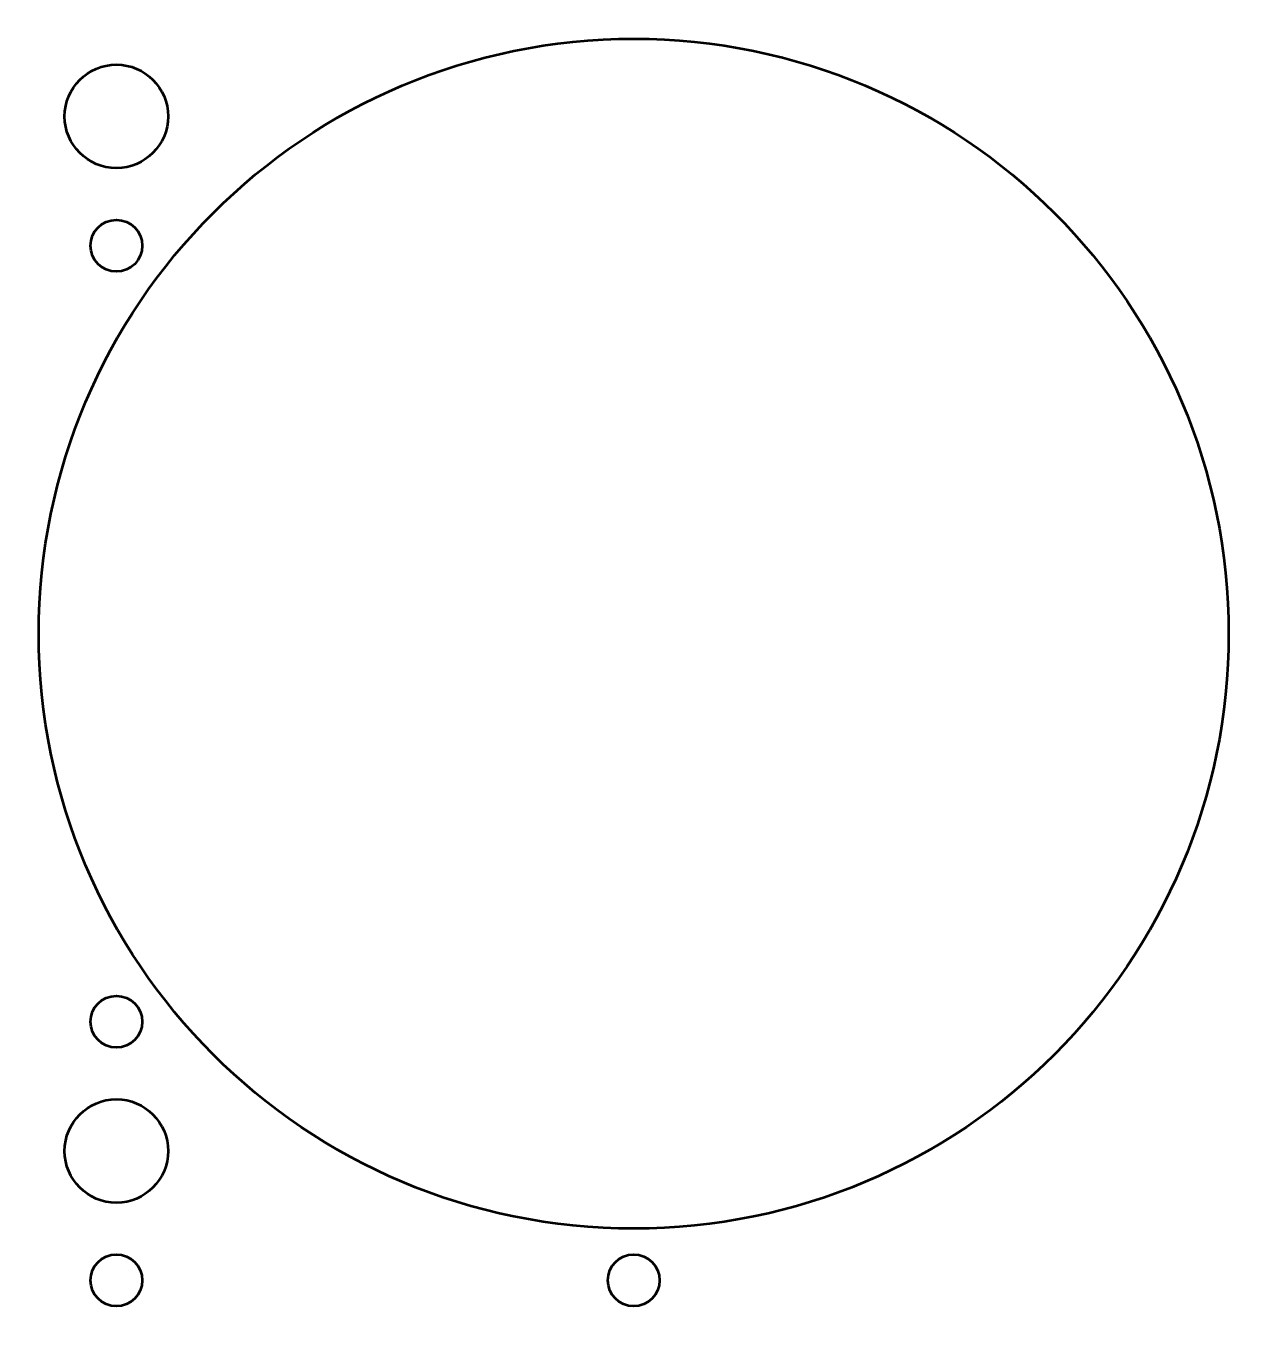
# Model space of a CAD drawing. Header units: centimetres. Extents: x -42.5 to 44.4, y -43.5 to 43.2.
# Drawn here: x -31.27 to -24.17, y -36.22 to -28.73 of the extents above; entities that cross this region are included whole.
import ezdxf

# ---------------------------------------------------------------- set-up
doc = ezdxf.new("R2010")
doc.units = ezdxf.units.CM
doc.header["$MEASUREMENT"] = 0
doc.layers.add('Layer 1', color=7, linetype='Continuous')

msp = doc.modelspace()

# ---------------------------------------------------------------- linework, layer by layer
at = {"layer": 'Layer 1', "lineweight": 53}
msp.add_ellipse((-27.75, -32.25), major_axis=(0, 3.45), ratio=1, dxfattribs=at)
for points, knots in [([(-41.95, -42.95), (-41.95, -42.95), (-41.95, -14.05), (-41.95, -14.05), (-41.95, -14.05), (-41.95, -13.77386), (-41.72614, -13.55), (-41.45, -13.55), (-41.45, -13.55), (-41.45, -13.55), (-21.55, -13.55), (-21.55, -13.55), (-21.55, -13.55), (-21.27386, -13.55), (-21.05, -13.77386), (-21.05, -14.05), (-21.05, -14.05), (-21.05, -14.05), (-21.05, -42.95), (-21.05, -42.95), (-21.05, -42.95), (-21.05, -43.22614), (-21.27386, -43.45), (-21.55, -43.45), (-21.55, -43.45), (-21.55, -43.45), (-41.45, -43.45), (-41.45, -43.45), (-41.45, -43.45), (-41.72614, -43.45), (-41.95, -43.22614), (-41.95, -42.95)], [0, 0, 0, 0, 0.1111111, 0.1111111, 0.1111111, 0.1111111, 0.2222222, 0.2222222, 0.2222222, 0.2222222, 0.3333333, 0.3333333, 0.3333333, 0.3333333, 0.4444444, 0.4444444, 0.4444444, 0.4444444, 0.5555556, 0.5555556, 0.5555556, 0.5555556, 0.6666667, 0.6666667, 0.6666667, 0.6666667, 0.7777778, 0.7777778, 0.7777778, 0.7777778, 1, 1, 1, 1]), ([(-30.45, -29.25), (-30.45, -29.08431), (-30.58431, -28.95), (-30.75, -28.95), (-30.75, -28.95), (-30.91569, -28.95), (-31.05, -29.08431), (-31.05, -29.25), (-31.05, -29.25), (-31.05, -29.41569), (-30.91569, -29.55), (-30.75, -29.55), (-30.75, -29.55), (-30.58431, -29.55), (-30.45, -29.41569), (-30.45, -29.25)], [0, 0, 0, 0, 0.2, 0.2, 0.2, 0.2, 0.4, 0.4, 0.4, 0.4, 0.6, 0.6, 0.6, 0.6, 1, 1, 1, 1]), ([(-30.6, -30), (-30.6, -29.91716), (-30.66716, -29.85), (-30.75, -29.85), (-30.75, -29.85), (-30.83284, -29.85), (-30.9, -29.91716), (-30.9, -30), (-30.9, -30), (-30.9, -30.08284), (-30.83284, -30.15), (-30.75, -30.15), (-30.75, -30.15), (-30.66716, -30.15), (-30.6, -30.08284), (-30.6, -30)], [0, 0, 0, 0, 0.2, 0.2, 0.2, 0.2, 0.4, 0.4, 0.4, 0.4, 0.6, 0.6, 0.6, 0.6, 1, 1, 1, 1]), ([(-30.6, -34.5), (-30.6, -34.41716), (-30.66716, -34.35), (-30.75, -34.35), (-30.75, -34.35), (-30.83284, -34.35), (-30.9, -34.41716), (-30.9, -34.5), (-30.9, -34.5), (-30.9, -34.58284), (-30.83284, -34.65), (-30.75, -34.65), (-30.75, -34.65), (-30.66716, -34.65), (-30.6, -34.58284), (-30.6, -34.5)], [0, 0, 0, 0, 0.2, 0.2, 0.2, 0.2, 0.4, 0.4, 0.4, 0.4, 0.6, 0.6, 0.6, 0.6, 1, 1, 1, 1]), ([(-30.45, -35.25), (-30.45, -35.08431), (-30.58431, -34.95), (-30.75, -34.95), (-30.75, -34.95), (-30.91569, -34.95), (-31.05, -35.08431), (-31.05, -35.25), (-31.05, -35.25), (-31.05, -35.41569), (-30.91569, -35.55), (-30.75, -35.55), (-30.75, -35.55), (-30.58431, -35.55), (-30.45, -35.41569), (-30.45, -35.25)], [0, 0, 0, 0, 0.2, 0.2, 0.2, 0.2, 0.4, 0.4, 0.4, 0.4, 0.6, 0.6, 0.6, 0.6, 1, 1, 1, 1]), ([(-30.6, -36), (-30.6, -35.91716), (-30.66716, -35.85), (-30.75, -35.85), (-30.75, -35.85), (-30.83284, -35.85), (-30.9, -35.91716), (-30.9, -36), (-30.9, -36), (-30.9, -36.08284), (-30.83284, -36.15), (-30.75, -36.15), (-30.75, -36.15), (-30.66716, -36.15), (-30.6, -36.08284), (-30.6, -36)], [0, 0, 0, 0, 0.2, 0.2, 0.2, 0.2, 0.4, 0.4, 0.4, 0.4, 0.6, 0.6, 0.6, 0.6, 1, 1, 1, 1]), ([(-27.6, -36), (-27.6, -35.91716), (-27.66716, -35.85), (-27.75, -35.85), (-27.75, -35.85), (-27.83284, -35.85), (-27.9, -35.91716), (-27.9, -36), (-27.9, -36), (-27.9, -36.08284), (-27.83284, -36.15), (-27.75, -36.15), (-27.75, -36.15), (-27.66716, -36.15), (-27.6, -36.08284), (-27.6, -36)], [0, 0, 0, 0, 0.2, 0.2, 0.2, 0.2, 0.4, 0.4, 0.4, 0.4, 0.6, 0.6, 0.6, 0.6, 1, 1, 1, 1])]:
    msp.add_open_spline(points, degree=3, knots=knots, dxfattribs=at)

doc.saveas('drawing.dxf')
